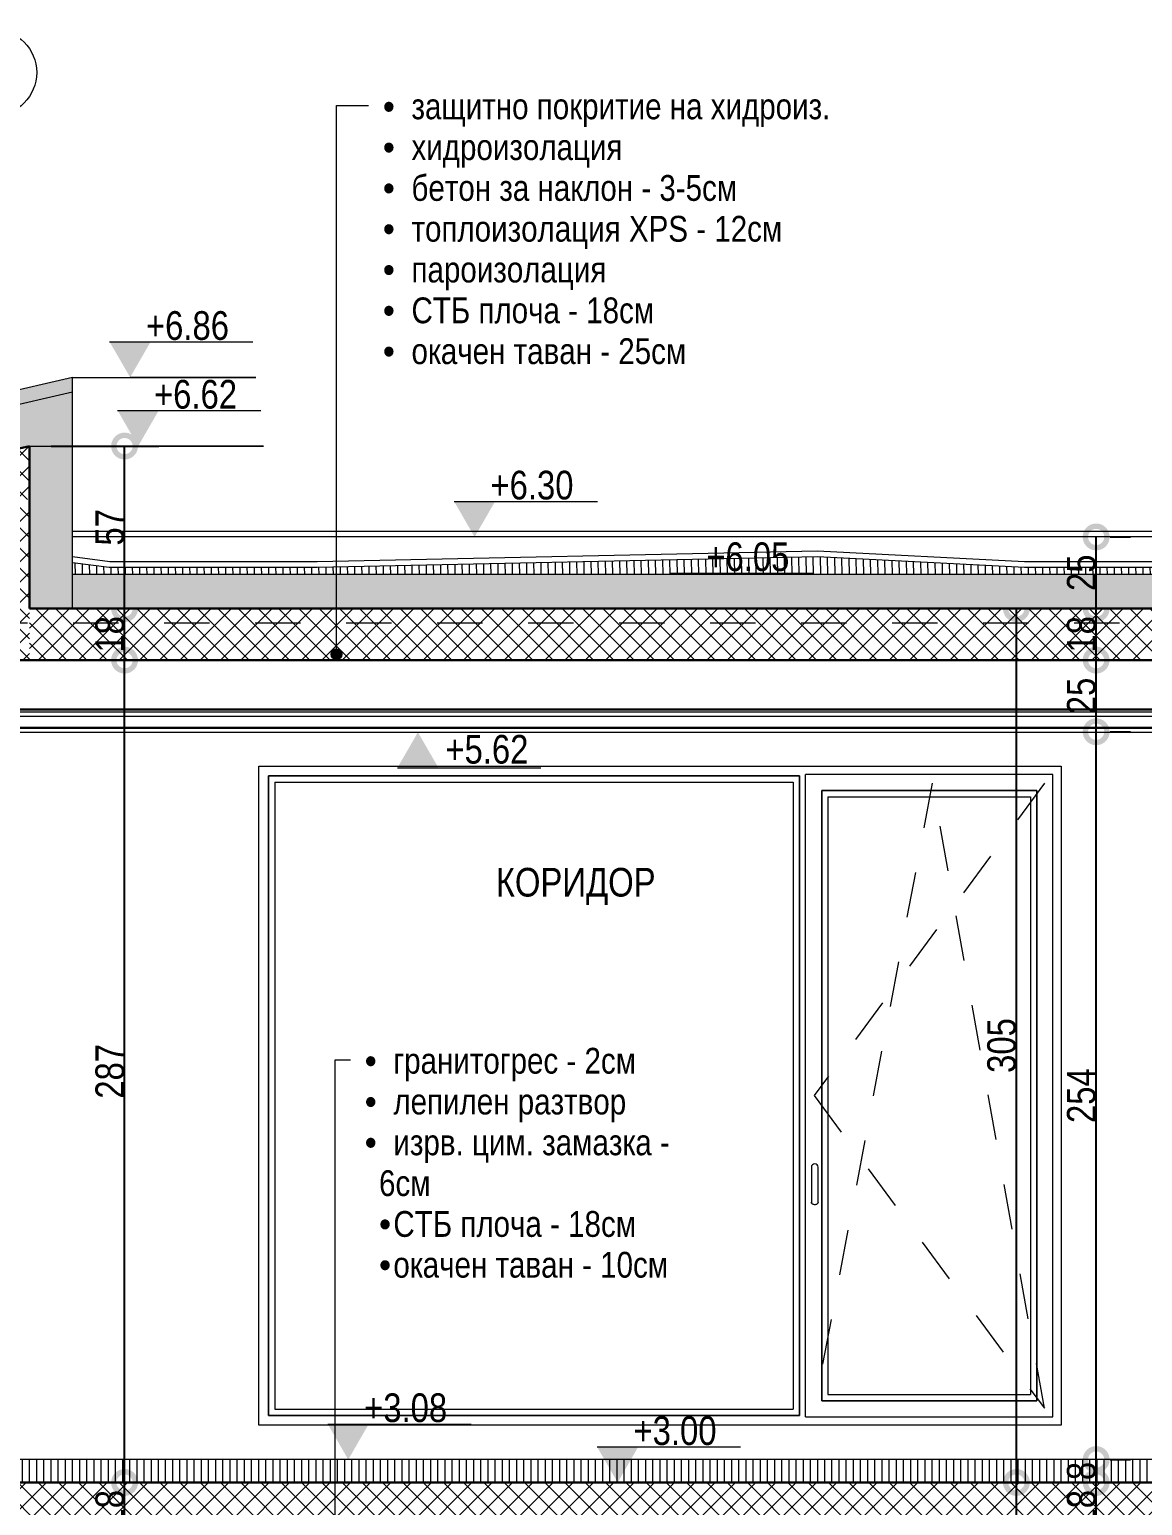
# Model space of a CAD drawing. Header units: centimetres. Extents: x 0 to 25250, y 0 to 2250.
# Drawn here: x 12844 to 13232, y 603 to 1118 of the extents above; entities that cross this region are included whole.
import ezdxf

# ---------------------------------------------------------------- set-up
doc = ezdxf.new("R2010")
doc.units = ezdxf.units.CM
doc.linetypes.add('17-View-1$0$Dash', pattern=[31.75, 15.875, -15.875])
doc.linetypes.add('21-View-2$0$Dash', pattern=[31.75, 15.875, -15.875])
for name, color, linetype, lineweight in [('A-ANNO-DIMS', 7, 'Continuous', 9), ('A-ANNO-NOTE', 7, 'Continuous', 9), ('A-AREA-IDEN', 7, 'Continuous', 9), ('A-DETL', 7, 'Continuous', 9), ('A-FLOR-FNSH', 7, 'Continuous', 9), ('A-FLOR-LEVL', 7, 'Continuous', 9), ('A-FLOR-PATT', 7, 'Continuous', 9), ('A-GLAZ', 7, 'Continuous', 5), ('A-GLAZ-HDLN', 7, '17-View-1$0$Dash', 5), ('A-ROOF', 7, 'Continuous', 9), ('A-ROOF-FNSH', 7, 'Continuous', 9), ('A-ROOF-PATT', 7, 'Continuous', 9), ('A-WALL', 7, 'Continuous', 9), ('A-WALL-PATT', 7, 'Continuous', 9), ('E-LITE-EQPM', 7, 'Continuous', 9), ('G-ANNO-DIMS', 7, 'Continuous', 9), ('G-ANNO-TEXT', 7, 'Continuous', 9), ('S-BEAM', 7, 'Continuous', 9), ('S-GRID-IDEN', 7, 'Continuous', 9)]:
    doc.layers.add(name, color=color, linetype=linetype, lineweight=lineweight)
doc.styles.add('21-View-2$0$Arial Narrow', font='ARIALN.TTF', dxfattribs={"height": 10})
doc.styles.add('21-View-2$0$Arial Narrow_1', font='ARIALN.TTF', dxfattribs={"height": 10})
doc.styles.add('21-View-2$0$Arial Narrow_2', font='ARIALN.TTF', dxfattribs={"height": 9})
doc.dimstyles.new('21-View-2$0$TEC_DIM', dxfattribs={"dimscale": 30.48, "dimtxt": 10.23431, "dimasz": 0.492126, "dimexe": 0.393701, "dimexo": 0.246063, "dimgap": 0, "dimtad": 1, "dimdec": 0, "dimzin": 0, "dimdsep": 46, "dimtxsty": '21-View-2$0$Arial Narrow', "dimblk1": '21-View-2$0$_DotSmall', "dimblk2": '21-View-2$0$_DotSmall', "dimsah": 1, "dimcen": 0.09, "dimazin": 0, "dimtfac": 1, "dimtdec": 4, "dimtix": 1, "dimtmove": 0, "dimatfit": 3, "dimfxl": 1, "dimtvp": 1, "dimtolj": 1, "dimtzin": 0, "dimarcsym": 2})
pattern_1 = [(45, (13116.8803, 645.128), (-3.535534, 3.535534), []), (135, (13116.8803, 645.128), (-3.535534, -3.535534), [])]

# ---------------------------------------------------------------- blocks, each defined once
blk = doc.blocks.new('DOUBLE - OK_F - 280x220-2419708-4-4')
at = {"layer": 'A-GLAZ'}
for p, q in [((-1255.74, 546.6), (-1255.74, 323.4)), ((-1070.44, 546.6), (-1255.74, 546.6)), ((-1255.74, 546.6), (-1070.44, 546.6)), ((-1255.74, 323.4), (-1255.74, 546.6)), ((-1070.44, 323.4), (-1070.44, 546.6)), ((-1070.44, 546.6), (-1070.44, 323.4)), ((-1068.34, 322.9), (-1068.34, 547.1)), ((-982.04, 547.1), (-1068.34, 547.1)), ((-982.04, 322.9), (-982.04, 547.1)), ((-1253.54, 544.4), (-1072.64, 544.4)), ((-1253.54, 544.4), (-1253.54, 325.6)), ((-1072.64, 544.4), (-1072.64, 325.6)), ((-1062.74, 541.5), (-1062.74, 328.5)), ((-987.64, 541.5), (-1062.74, 541.5)), ((-1062.74, 541.5), (-987.64, 541.5)), ((-1062.74, 328.5), (-1062.74, 541.5)), ((-987.64, 328.5), (-987.64, 541.5)), ((-987.64, 541.5), (-987.64, 328.5)), ((-1060.54, 539.3), (-989.84, 539.3)), ((-1060.54, 539.3), (-1060.54, 330.7)), ((-989.84, 539.3), (-989.84, 330.7)), ((-1066.34, 410), (-1066.34, 397.83)), ((-1063.94, 397.83), (-1063.94, 410)), ((-1060.54, 330.7), (-989.84, 330.7)), ((-1253.54, 325.6), (-1072.64, 325.6)), ((-1062.74, 328.5), (-987.64, 328.5)), ((-987.64, 328.5), (-1062.74, 328.5)), ((-1255.74, 323.4), (-1070.44, 323.4)), ((-1070.44, 323.4), (-1255.74, 323.4)), ((-1068.34, 322.9), (-982.04, 322.9))]:
    blk.add_line(p, q, dxfattribs=at)
at = {"layer": 'A-GLAZ', "flags": 128}
for points in [[(-1066.34, 397.83), (-1066.32, 397.68), (-1066.25, 397.53), (-1066.14, 397.39), (-1065.99, 397.27), (-1065.81, 397.18), (-1065.6, 397.1), (-1065.38, 397.06), (-1065.14, 397.04), (-1064.91, 397.06), (-1064.68, 397.1), (-1064.48, 397.18), (-1064.3, 397.27), (-1064.15, 397.39), (-1064.04, 397.53), (-1063.97, 397.68), (-1063.94, 397.83)], [(-1066.25, 397.53), (-1066.32, 397.68), (-1066.34, 397.83)], [(-1063.94, 397.83), (-1063.97, 397.68), (-1064.04, 397.53)]]:
    blk.add_lwpolyline(points, dxfattribs=at)
at = {"layer": 'A-GLAZ'}
blk.add_arc((-1065.14, 410), 1.2, 0, 180, dxfattribs=at)
at = {"layer": 'A-GLAZ-HDLN'}
for p, q in [((-1024.14, 544.1), (-1065.34, 325.9)), ((-985.04, 544.1), (-1065.34, 435)), ((-985.04, 325.9), (-1024.14, 544.1)), ((-1065.34, 435), (-985.04, 325.9))]:
    blk.add_line(p, q, dxfattribs=at)
blk = doc.blocks.new('Structural Framing 8 - Structural Framing 8-2370131-4-4')
at = {"layer": 'S-BEAM'}
h = blk.add_hatch(dxfattribs=at)
h.set_pattern_fill('FP2_17', color=256, style=0, pattern_type=2)
h.set_pattern_definition([(45, (-1066.009, 333.896), (-3.535534, 3.535534), []), (135, (-1066.009, 333.896), (-3.535534, -3.535534), [])])
h.paths.add_polyline_path([(-1339.14, 587), (-1339.14, 643.23), (-1364.14, 637.46), (-1364.14, 587)])
blk.add_line((-1339.14, 605), (-1339.14, 643.23), dxfattribs=at)
at = {"layer": 'S-BEAM', "lineweight": 30}
for p, q in [((-1364.14, 637.46), (-1364.14, 587)), ((-1364.14, 587), (-1339.14, 587))]:
    blk.add_line(p, q, dxfattribs=at)
blk = doc.blocks.new('Grid - TEC_GRID_CIRCLE-145857-4-4')
at = {"layer": 'S-GRID-IDEN'}
blk.add_circle((-696.64, 792.09), 15, dxfattribs=at)
blk = doc.blocks.new('Spot Elevations - ELEVATION_PROJECT-150941-4-4')
at = {"layer": 'A-ANNO-NOTE'}
blk.add_hatch(color=256, dxfattribs=at).paths.add_polyline_path([(-1311.2, 698.09), (-1296.89, 698.09), (-1304.04, 685.69)])
blk.add_line((-1311.2, 698.09), (-1261.2, 698.09), dxfattribs=at)
blk = doc.blocks.new('Spot Elevations - ELEVATION_PROJECT-V22-4-4')
at = {"layer": 'A-ANNO-NOTE'}
blk.add_hatch(color=256, dxfattribs=at).paths.add_polyline_path([(-460.85, 244.61), (-446.54, 244.61), (-453.7, 257)])
blk.add_line((-460.85, 244.61), (-410.85, 244.61), dxfattribs=at)
blk = doc.blocks.new('21-View-2$0$_DotSmall')
at = {"color": 0, "linetype": 'ByBlock', "const_width": 0.5}
blk.add_lwpolyline([(-0.0625, 0, 1), (0.0625, 0, 1)], format="xyb", close=True, dxfattribs=at)
blk = doc.blocks.new('*D3151')
at = {"layer": 'A-ANNO-DIMS', "color": 0, "lineweight": -2, "transparency": 16777216}
for p, q in [((13215.92, 593.23), (13215.92, 608.23)), ((13215.92, 583.23), (13215.92, 593.23)), ((13220.76, 593.23), (13227.92, 593.23)), ((13215.92, 583.23), (13215.92, 568.23)), ((13220.76, 583.23), (13227.92, 583.23))]:
    blk.add_line(p, q, dxfattribs=at)
at = {"layer": 'A-ANNO-DIMS', "color": 0, "lineweight": -2, "transparency": 16777216, "xscale": 15, "yscale": 15, "zscale": 15}
for p, rotation in [((13215.92, 593.23), 270), ((13215.92, 583.23), 90)]:
    blk.add_blockref('21-View-2$0$_DotSmall', p, dxfattribs=dict(at, rotation=rotation))
at = {"layer": 'A-ANNO-DIMS', "color": 0, "transparency": 16777216, "insert": (13210.81, 588.23), "char_height": 10, "width": 15.2053, "attachment_point": 5, "rotation": 90, "style": '21-View-2$0$Arial Narrow'}
blk.add_mtext('\\A1;10', dxfattribs=at)
blk = doc.blocks.new('*D3152')
at = {"layer": 'A-ANNO-DIMS', "color": 0, "lineweight": -2, "transparency": 16777216}
for p, q in [((13215.92, 593.23), (13215.92, 611.23)), ((13220.76, 611.23), (13227.92, 611.23)), ((13220.76, 593.23), (13227.92, 593.23))]:
    blk.add_line(p, q, dxfattribs=at)
at = {"layer": 'A-ANNO-DIMS', "color": 0, "lineweight": -2, "transparency": 16777216, "xscale": 15, "yscale": 15, "zscale": 15}
for p, rotation in [((13215.92, 611.23), 90), ((13215.92, 593.23), 270)]:
    blk.add_blockref('21-View-2$0$_DotSmall', p, dxfattribs=dict(at, rotation=rotation))
at = {"layer": 'A-ANNO-DIMS', "color": 0, "transparency": 16777216, "insert": (13210.81, 602.23), "char_height": 10, "width": 15.2053, "attachment_point": 5, "rotation": 90, "style": '21-View-2$0$Arial Narrow'}
blk.add_mtext('\\A1;18', dxfattribs=at)
blk = doc.blocks.new('*D3153')
at = {"layer": 'A-ANNO-DIMS', "color": 0, "lineweight": -2, "transparency": 16777216}
for p, q in [((13215.92, 611.23), (13215.92, 619.23)), ((13220.76, 619.23), (13227.92, 619.23)), ((13220.76, 611.23), (13227.92, 611.23))]:
    blk.add_line(p, q, dxfattribs=at)
at = {"layer": 'A-ANNO-DIMS', "color": 0, "lineweight": -2, "transparency": 16777216, "xscale": 15, "yscale": 15, "zscale": 15}
for p, rotation in [((13215.92, 619.23), 90), ((13215.92, 611.23), 270)]:
    blk.add_blockref('21-View-2$0$_DotSmall', p, dxfattribs=dict(at, rotation=rotation))
at = {"layer": 'A-ANNO-DIMS', "color": 0, "transparency": 16777216, "insert": (13210.81, 615.23), "char_height": 10, "width": 7.6026, "attachment_point": 5, "rotation": 90, "style": '21-View-2$0$Arial Narrow'}
blk.add_mtext('\\A1;8', dxfattribs=at)
blk = doc.blocks.new('*D3154')
at = {"layer": 'A-ANNO-DIMS', "color": 0, "lineweight": -2, "transparency": 16777216}
for p, q in [((13215.92, 619.23), (13215.92, 873.23)), ((13220.76, 873.23), (13227.92, 873.23)), ((13220.76, 619.23), (13227.92, 619.23))]:
    blk.add_line(p, q, dxfattribs=at)
at = {"layer": 'A-ANNO-DIMS', "color": 0, "lineweight": -2, "transparency": 16777216, "xscale": 15, "yscale": 15, "zscale": 15}
for p, rotation in [((13215.92, 873.23), 90), ((13215.92, 619.23), 270)]:
    blk.add_blockref('21-View-2$0$_DotSmall', p, dxfattribs=dict(at, rotation=rotation))
at = {"layer": 'A-ANNO-DIMS', "color": 0, "transparency": 16777216, "insert": (13210.81, 746.23), "char_height": 10, "width": 22.8079, "attachment_point": 5, "rotation": 90, "style": '21-View-2$0$Arial Narrow'}
blk.add_mtext('\\A1;254', dxfattribs=at)
blk = doc.blocks.new('*D3155')
at = {"layer": 'A-ANNO-DIMS', "color": 0, "lineweight": -2, "transparency": 16777216}
for p, q in [((13215.92, 873.23), (13215.92, 898.23)), ((13220.76, 898.23), (13227.92, 898.23)), ((13220.76, 873.23), (13227.92, 873.23))]:
    blk.add_line(p, q, dxfattribs=at)
at = {"layer": 'A-ANNO-DIMS', "color": 0, "lineweight": -2, "transparency": 16777216, "xscale": 15, "yscale": 15, "zscale": 15}
for p, rotation in [((13215.92, 898.23), 90), ((13215.92, 873.23), 270)]:
    blk.add_blockref('21-View-2$0$_DotSmall', p, dxfattribs=dict(at, rotation=rotation))
at = {"layer": 'A-ANNO-DIMS', "color": 0, "transparency": 16777216, "insert": (13210.81, 885.73), "char_height": 10, "width": 15.2053, "attachment_point": 5, "rotation": 90, "style": '21-View-2$0$Arial Narrow'}
blk.add_mtext('\\A1;25', dxfattribs=at)
blk = doc.blocks.new('*D3156')
at = {"layer": 'A-ANNO-DIMS', "color": 0, "lineweight": -2, "transparency": 16777216}
for p, q in [((13215.92, 898.23), (13215.92, 916.23)), ((13220.76, 916.23), (13227.92, 916.23)), ((13220.76, 898.23), (13227.92, 898.23))]:
    blk.add_line(p, q, dxfattribs=at)
at = {"layer": 'A-ANNO-DIMS', "color": 0, "lineweight": -2, "transparency": 16777216, "xscale": 15, "yscale": 15, "zscale": 15}
for p, rotation in [((13215.92, 916.23), 90), ((13215.92, 898.23), 270)]:
    blk.add_blockref('21-View-2$0$_DotSmall', p, dxfattribs=dict(at, rotation=rotation))
at = {"layer": 'A-ANNO-DIMS', "color": 0, "transparency": 16777216, "insert": (13210.81, 907.23), "char_height": 10, "width": 15.2053, "attachment_point": 5, "rotation": 90, "style": '21-View-2$0$Arial Narrow'}
blk.add_mtext('\\A1;18', dxfattribs=at)
blk = doc.blocks.new('*D3157')
at = {"layer": 'A-ANNO-DIMS', "color": 0, "lineweight": -2, "transparency": 16777216}
for p, q in [((13215.92, 916.23), (13215.92, 941.23)), ((13220.76, 941.23), (13227.92, 941.23)), ((13220.76, 916.23), (13227.92, 916.23))]:
    blk.add_line(p, q, dxfattribs=at)
at = {"layer": 'A-ANNO-DIMS', "color": 0, "lineweight": -2, "transparency": 16777216, "xscale": 15, "yscale": 15, "zscale": 15}
for p, rotation in [((13215.92, 941.23), 90), ((13215.92, 916.23), 270)]:
    blk.add_blockref('21-View-2$0$_DotSmall', p, dxfattribs=dict(at, rotation=rotation))
at = {"layer": 'A-ANNO-DIMS', "color": 0, "transparency": 16777216, "insert": (13210.81, 928.73), "char_height": 10, "width": 15.2053, "attachment_point": 5, "rotation": 90, "style": '21-View-2$0$Arial Narrow'}
blk.add_mtext('\\A1;25', dxfattribs=at)
blk = doc.blocks.new('*D3159')
at = {"layer": 'A-ANNO-DIMS', "color": 0, "lineweight": -2, "transparency": 16777216}
for p, q in [((13188.09, 311.23), (13188.09, 611.23)), ((13192.94, 611.23), (13200.09, 611.23)), ((13192.94, 311.23), (13200.09, 311.23))]:
    blk.add_line(p, q, dxfattribs=at)
at = {"layer": 'A-ANNO-DIMS', "color": 0, "lineweight": -2, "transparency": 16777216, "xscale": 15, "yscale": 15, "zscale": 15}
for p, rotation in [((13188.09, 611.23), 90), ((13188.09, 311.23), 270)]:
    blk.add_blockref('21-View-2$0$_DotSmall', p, dxfattribs=dict(at, rotation=rotation))
at = {"layer": 'A-ANNO-DIMS', "color": 0, "transparency": 16777216, "insert": (13182.99, 461.23), "char_height": 10, "width": 22.8079, "attachment_point": 5, "rotation": 90, "style": '21-View-2$0$Arial Narrow'}
blk.add_mtext('\\A1;300', dxfattribs=at)
blk = doc.blocks.new('*D3160')
at = {"layer": 'A-ANNO-DIMS', "color": 0, "lineweight": -2, "transparency": 16777216}
for p, q in [((13188.09, 611.23), (13188.09, 916.23)), ((13192.94, 916.23), (13200.09, 916.23)), ((13192.94, 611.23), (13200.09, 611.23))]:
    blk.add_line(p, q, dxfattribs=at)
at = {"layer": 'A-ANNO-DIMS', "color": 0, "lineweight": -2, "transparency": 16777216, "xscale": 15, "yscale": 15, "zscale": 15}
for p, rotation in [((13188.09, 916.23), 90), ((13188.09, 611.23), 270)]:
    blk.add_blockref('21-View-2$0$_DotSmall', p, dxfattribs=dict(at, rotation=rotation))
at = {"layer": 'A-ANNO-DIMS', "color": 0, "transparency": 16777216, "insert": (13182.99, 763.73), "char_height": 10, "width": 22.8079, "attachment_point": 5, "rotation": 90, "style": '21-View-2$0$Arial Narrow'}
blk.add_mtext('\\A1;305', dxfattribs=at)
blk = doc.blocks.new('*D3167')
at = {"layer": 'A-ANNO-DIMS', "color": 0, "lineweight": -2, "transparency": 16777216}
for p, q in [((12876.91, 593.23), (12876.91, 611.23)), ((12881.76, 611.23), (12888.91, 611.23)), ((12881.76, 593.23), (12888.91, 593.23))]:
    blk.add_line(p, q, dxfattribs=at)
at = {"layer": 'A-ANNO-DIMS', "color": 0, "lineweight": -2, "transparency": 16777216, "xscale": 15, "yscale": 15, "zscale": 15}
for p, rotation in [((12876.91, 611.23), 90), ((12876.91, 593.23), 270)]:
    blk.add_blockref('21-View-2$0$_DotSmall', p, dxfattribs=dict(at, rotation=rotation))
at = {"layer": 'A-ANNO-DIMS', "color": 0, "transparency": 16777216, "insert": (12871.81, 602.23), "char_height": 10, "width": 15.2053, "attachment_point": 5, "rotation": 90, "style": '21-View-2$0$Arial Narrow'}
blk.add_mtext('\\A1;18', dxfattribs=at)
blk = doc.blocks.new('*D3168')
at = {"layer": 'A-ANNO-DIMS', "color": 0, "lineweight": -2, "transparency": 16777216}
for p, q in [((12876.91, 611.23), (12876.91, 898.23)), ((12881.76, 898.23), (12888.91, 898.23)), ((12881.76, 611.23), (12888.91, 611.23))]:
    blk.add_line(p, q, dxfattribs=at)
at = {"layer": 'A-ANNO-DIMS', "color": 0, "lineweight": -2, "transparency": 16777216, "xscale": 15, "yscale": 15, "zscale": 15}
for p, rotation in [((12876.91, 898.23), 90), ((12876.91, 611.23), 270)]:
    blk.add_blockref('21-View-2$0$_DotSmall', p, dxfattribs=dict(at, rotation=rotation))
at = {"layer": 'A-ANNO-DIMS', "color": 0, "transparency": 16777216, "insert": (12871.81, 754.73), "char_height": 10, "width": 22.8079, "attachment_point": 5, "rotation": 90, "style": '21-View-2$0$Arial Narrow'}
blk.add_mtext('\\A1;287', dxfattribs=at)
blk = doc.blocks.new('*D3169')
at = {"layer": 'A-ANNO-DIMS', "color": 0, "lineweight": -2, "transparency": 16777216}
for p, q in [((12876.91, 898.23), (12876.91, 916.23)), ((12881.76, 916.23), (12888.91, 916.23)), ((12881.76, 898.23), (12888.91, 898.23))]:
    blk.add_line(p, q, dxfattribs=at)
at = {"layer": 'A-ANNO-DIMS', "color": 0, "lineweight": -2, "transparency": 16777216, "xscale": 15, "yscale": 15, "zscale": 15}
for p, rotation in [((12876.91, 916.23), 90), ((12876.91, 898.23), 270)]:
    blk.add_blockref('21-View-2$0$_DotSmall', p, dxfattribs=dict(at, rotation=rotation))
at = {"layer": 'A-ANNO-DIMS', "color": 0, "transparency": 16777216, "insert": (12871.81, 907.23), "char_height": 10, "width": 15.2053, "attachment_point": 5, "rotation": 90, "style": '21-View-2$0$Arial Narrow'}
blk.add_mtext('\\A1;18', dxfattribs=at)
blk = doc.blocks.new('*D3170')
at = {"layer": 'A-ANNO-DIMS', "color": 0, "lineweight": -2, "transparency": 16777216}
for p, q in [((12851.25, 972.94), (12888.91, 972.94)), ((12876.91, 916.23), (12876.91, 972.94)), ((12881.76, 916.23), (12888.91, 916.23))]:
    blk.add_line(p, q, dxfattribs=at)
at = {"layer": 'A-ANNO-DIMS', "color": 0, "lineweight": -2, "transparency": 16777216, "xscale": 15, "yscale": 15, "zscale": 15}
for p, rotation in [((12876.91, 972.94), 90), ((12876.91, 916.23), 270)]:
    blk.add_blockref('21-View-2$0$_DotSmall', p, dxfattribs=dict(at, rotation=rotation))
at = {"layer": 'A-ANNO-DIMS', "color": 0, "transparency": 16777216, "insert": (12871.83, 944.58), "char_height": 10, "width": 15.2053, "attachment_point": 5, "rotation": 90, "style": '21-View-2$0$Arial Narrow'}
blk.add_mtext('\\A1;57', dxfattribs=at)
blk = doc.blocks.new('TRACK LIGHT MAYTONI SYS G - TRACK LIGHT MAYTONI SYS-1679059-4-4')
at = {"layer": 'E-LITE-EQPM', "lineweight": 5}
for p, q in [((-813.68, 569.92), (-1504.64, 569.92)), ((-1504.64, 569.92), (-1504.64, 569.79)), ((-1504.64, 569.79), (-813.68, 569.79)), ((-1504.64, 569.79), (-1504.64, 569.56)), ((-813.59, 569.56), (-1504.64, 569.56)), ((-1504.64, 569.56), (-1504.64, 568.88)), ((-813.19, 568.88), (-1504.64, 568.88)), ((-1504.64, 568.88), (-1504.64, 567.38)), ((-812.59, 567.38), (-1504.64, 567.38)), ((-1504.64, 567.38), (-1504.64, 563.45)), ((-814.06, 569.79), (-814.06, 569.56)), ((-813.68, 569.92), (-813.68, 569.79)), ((-813.59, 569.56), (-813.59, 568.88)), ((-813.19, 568.88), (-813.19, 567.38)), ((-812.59, 567.38), (-812.59, 563.45)), ((-810.15, 563.45), (-1504.64, 563.45)), ((-1504.64, 563.45), (-1504.64, 563.25)), ((-1504.64, 563.25), (-810.15, 563.25)), ((-1504.64, 563.25), (-1504.64, 561.83)), ((-1504.64, 561.83), (-812.59, 561.83)), ((-812.59, 563.25), (-812.59, 561.83)), ((-810.15, 563.45), (-810.15, 563.25))]:
    blk.add_line(p, q, dxfattribs=at)

msp = doc.modelspace()

# ---------------------------------------------------------------- hatches: boundary and pattern name
at = {"layer": 'A-FLOR-PATT'}
h = msp.add_hatch(dxfattribs=at)
h.set_pattern_fill('FP2_17', color=256, style=0, pattern_type=2)
h.set_pattern_definition(pattern_1)
h.paths.add_polyline_path([(13473.75, 898.23), (13473.75, 916.23), (12843.75, 916.23), (12843.75, 898.23), (13430.34, 898.23)])
at = {"layer": 'A-FLOR-PATT', "true_color": 0x787878}
h = msp.add_hatch(dxfattribs=at)
h.set_pattern_fill('FP2_15', color=8, style=0, pattern_type=2)
h.set_pattern_definition([(270, (13218.7463, 619.2322), (2.5, -9e-15), [])])
h.paths.add_polyline_path([(14006.75, 611.23), (14013.75, 611.23), (14013.75, 619.23), (12608.75, 619.23), (12608.75, 611.23), (13985.82, 611.23)])
at = {"layer": 'A-FLOR-PATT'}
h = msp.add_hatch(dxfattribs=at)
h.set_pattern_fill('FP2_17', color=256, style=0, pattern_type=2)
h.set_pattern_definition(pattern_1)
h.paths.add_polyline_path([(14015.05, 593.23), (14038.75, 593.23), (14038.75, 611.23), (12608.75, 611.23), (12608.75, 593.23), (14013.75, 593.23)])
at = {"layer": 'A-ROOF-PATT', "true_color": 0xc0c0c0}
msp.add_hatch(color=9, dxfattribs=at).paths.add_polyline_path([(12601.59, 932.43), (12858.75, 991.79), (12858.75, 996.93), (12600.47, 937.3)])
at = {"layer": 'A-ROOF-PATT', "true_color": 0xffff80}
msp.add_hatch(color=51, dxfattribs=at).paths.add_polyline_path([(12604.97, 917.81), (12858.75, 976.4), (12858.75, 991.79), (12601.59, 932.43), (12604.52, 919.76)])
at = {"layer": 'A-ROOF-PATT'}
h = msp.add_hatch(dxfattribs=at)
h.set_pattern_fill('FP2_17', color=256, style=0, pattern_type=2)
h.set_pattern_definition(pattern_1)
h.paths.add_polyline_path([(12609.02, 900.27), (12843.75, 954.46), (12843.75, 972.94), (12604.97, 917.81)])
at = {"layer": 'A-ROOF-PATT', "true_color": 0xc0c0c0}
h = msp.add_hatch(dxfattribs=at)
h.set_pattern_fill('FP2_11', color=9, style=0, pattern_type=2)
h.set_pattern_definition([(271.114, (13364.7463, 934.1122), (2.499527, 0.048604), [])])
h.paths.add_polyline_path([(13458.75, 928.23), (13458.75, 933.94), (13284.37, 930.55), (13190.92, 930.55), (13118.71, 934.23), (12944.08, 930.55), (12871.59, 930.55), (12858.75, 932.24), (12858.75, 928.23), (13430.34, 928.23)])
at = {"layer": 'A-ROOF-PATT', "lineweight": 5, "true_color": 0xffff80}
msp.add_hatch(color=51, dxfattribs=at).paths.add_polyline_path([(13473.75, 916.23), (13473.75, 928.23), (12858.75, 928.23), (12858.75, 916.23), (13430.34, 916.23)])
at = {"layer": 'A-WALL-PATT', "true_color": 0xffff80}
msp.add_hatch(color=51, dxfattribs=at).paths.add_polyline_path([(12845.63, 916.23), (12858.75, 916.23), (12858.75, 976.4), (12843.75, 972.94), (12843.75, 916.23)])
at = {"layer": 'G-ANNO-TEXT'}
h = msp.add_hatch(color=256, dxfattribs=at)
edge = h.paths.add_edge_path()
edge.add_arc((12950.85, 900.29), 1.88, 0, 360)

# ---------------------------------------------------------------- linework, layer by layer
at = {"layer": 'A-DETL', "color": 7, "lineweight": 30}
msp.add_line((12843.75, 954.46), (12843.75, 916.23), dxfattribs=at)
at = {"layer": 'A-FLOR-FNSH', "lineweight": 30}
for p, q in [((13473.75, 916.23), (12843.75, 916.23)), ((12843.75, 898.23), (13473.75, 898.23)), ((14038.75, 611.23), (12608.75, 611.23))]:
    msp.add_line(p, q, dxfattribs=at)
at = {"layer": 'A-FLOR-FNSH'}
msp.add_line((13966.75, 619.23), (12608.75, 619.23), dxfattribs=at)
at = {"layer": 'A-FLOR-LEVL', "linetype": '21-View-2$0$Dash'}
for p, q in [((12319.19, 911.23), (14133.43, 911.23)), ((12319.19, 611.23), (14133.43, 611.23))]:
    msp.add_line(p, q, dxfattribs=at)
at = {"layer": 'A-ROOF'}
for p, q in [((12858.75, 991.79), (12468.75, 901.76)), ((12858.75, 976.4), (12858.75, 991.79)), ((13118.71, 934.23), (12944.08, 930.55)), ((13190.92, 930.55), (13118.71, 934.23)), ((12871.59, 930.55), (12858.75, 932.24)), ((12858.75, 928.23), (13458.75, 928.23)), ((12944.08, 930.55), (12871.59, 930.55)), ((13284.37, 930.55), (13190.92, 930.55))]:
    msp.add_line(p, q, dxfattribs=at)
at = {"layer": 'A-ROOF', "lineweight": 30}
for p, q in [((12843.75, 972.94), (12604.97, 917.81)), ((12843.75, 954.46), (12843.75, 972.94))]:
    msp.add_line(p, q, dxfattribs=at)
at = {"layer": 'A-ROOF-FNSH'}
for p, q in [((12858.75, 996.93), (12600.47, 937.3)), ((12858.75, 991.79), (12858.75, 996.93)), ((12871.72, 932.55), (12858.75, 934.26)), ((12944.07, 932.55), (12871.72, 932.55)), ((13118.74, 936.23), (12944.07, 932.55)), ((13190.96, 932.55), (13118.74, 936.23)), ((13284.37, 932.55), (13190.96, 932.55))]:
    msp.add_line(p, q, dxfattribs=at)
at = {"layer": 'A-WALL'}
for p, q in [((12858.75, 916.23), (12858.75, 976.4)), ((12858.75, 943.23), (13458.75, 943.23)), ((13458.75, 941.23), (12858.75, 941.23)), ((12923.75, 631.23), (12923.75, 861.23)), ((12923.75, 861.23), (13203.75, 861.23)), ((13203.75, 861.23), (13203.75, 631.23)), ((13203.75, 631.23), (12923.75, 631.23))]:
    msp.add_line(p, q, dxfattribs=at)
at = {"layer": 'G-ANNO-DIMS'}
for p, q in [((12858.75, 996.93), (12922.74, 996.93)), ((12922.74, 996.93), (12878.84, 996.93)), ((12843.75, 972.94), (12925.37, 972.94)), ((12925.37, 972.94), (12881.65, 972.94))]:
    msp.add_line(p, q, dxfattribs=at)
at = {"layer": 'G-ANNO-TEXT'}
for p, q in [((12950.85, 1091.86), (12962.02, 1091.86)), ((12950.85, 900.29), (12950.85, 1091.86)), ((12950.41, 758.76), (12955.7, 758.76)), ((12950.41, 597.98), (12950.41, 758.76))]:
    msp.add_line(p, q, dxfattribs=at)
msp.add_circle((12950.85, 900.29), 1.88, dxfattribs=at)

# ---------------------------------------------------------------- block references
at = {"layer": 'A-ANNO-NOTE'}
msp.add_blockref('Spot Elevations - ELEVATION_PROJECT-150941-4-4', (14182.89, 311.23), dxfattribs=at)
at = {"layer": 'A-GLAZ'}
msp.add_blockref('DOUBLE - OK_F - 280x220-2419708-4-4', (14182.89, 311.23), dxfattribs=at)
at = {"layer": 'E-LITE-EQPM', "lineweight": 5}
msp.add_blockref('TRACK LIGHT MAYTONI SYS G - TRACK LIGHT MAYTONI SYS-1679059-4-4', (14182.89, 311.23), dxfattribs=at)
at = {"layer": 'G-ANNO-DIMS'}
for name, p in [('Spot Elevations - ELEVATION_PROJECT-150941-4-4', (14185.7, 287.24)), ('Spot Elevations - ELEVATION_PROJECT-150941-4-4', (14303.09, 255.54)), ('Spot Elevations - ELEVATION_PROJECT-150941-4-4', (14378.42, 230.54)), ('Spot Elevations - ELEVATION_PROJECT-V22-4-4', (13432.97, 616.06)), ('Spot Elevations - ELEVATION_PROJECT-150941-4-4', (14259, -66.46)), ('Spot Elevations - ELEVATION_PROJECT-150941-4-4', (14353, -74.46))]:
    msp.add_blockref(name, p, dxfattribs=at)
at = {"layer": 'S-BEAM'}
msp.add_blockref('Structural Framing 8 - Structural Framing 8-2370131-4-4', (14182.89, 311.23), dxfattribs=at)
at = {"layer": 'S-GRID-IDEN'}
msp.add_blockref('Grid - TEC_GRID_CIRCLE-145857-4-4', (13527.89, 311.23), dxfattribs=at)

# ---------------------------------------------------------------- texts
at = {"layer": 'A-AREA-IDEN', "insert": (13034.32, 812.82), "char_height": 10, "width": 57.25, "attachment_point": 8, "line_spacing_factor": 0.949189, "style": '21-View-2$0$Arial Narrow_1'}
msp.add_mtext('\\pt63.5,127,190.5,254,317.5,381,444.5,508,571.5,635,698.5,762,825.5,889,952.5,1016,1079.5,1143,1206.5,1270,1333.5,1397,1460.5,1524,1587.5,1651,1714.5,1778,1841.5,1905,1968.5,2032;{\\fArial Narrow|b0|i0|c204|p34;КОРИДОР}', dxfattribs=at)
at = {"layer": 'G-ANNO-DIMS', "char_height": 10, "width": 34.7536, "attachment_point": 1, "line_spacing_factor": 0.974696, "style": '21-View-2$0$Arial Narrow'}
for s, insert in [('+6.86', (12884.36, 1020.01)), ('+6.62', (12887.17, 996.02)), ('+6.30', (13004.56, 964.32)), ('+6.05', (13079.89, 939.32)), ('+5.62', (12988.84, 872.12)), ('+3.08', (12960.48, 642.32)), ('+3.00', (13054.48, 634.32))]:
    msp.add_mtext(s, dxfattribs=dict(at, insert=insert))
at = {"layer": 'G-ANNO-TEXT', "char_height": 9, "attachment_point": 1, "line_spacing_factor": 0.949189, "style": '21-View-2$0$Arial Narrow_2'}
for s, insert, width in [('\\pi-5.00004,l5.00004,t9.99999,15.00003,19.99998,25.00002,29.99997,35.00001,39.99996,45,50.00004,54.99999,60.00003,64.99998,70.00002,74.99997,80.00001,84.99996,90,95.00004,99.99999,105.00003,109.99998,115.00002,119.99997,125.00001,129.99996,135,140.00004,144.99999,150.00003,154.99998,160.00002;{\\fSymbol|b0|i0|c2|p18;·^I\\fArial Narrow|b0|i0|c204|p34;защитно покритие на хидроиз}.\\P{\\fSymbol|b0|i0|c2|p18;·^I\\fArial Narrow|b0|i0|c204|p34;хидроизолация \\P\\fSymbol|b0|i0|c2|p18;·^I\\fArial Narrow|b0|i0|c204|p34;бетон за наклон }- 3-5{\\fArial Narrow|b0|i0|c204|p34;см\\P\\fSymbol|b0|i0|c2|p18;·^I\\fArial Narrow|b0|i0|c204|p34;топлоизолация }XPS - 12{\\fArial Narrow|b0|i0|c204|p34;см\\P\\fSymbol|b0|i0|c2|p18;·^I\\fArial Narrow|b0|i0|c204|p34;пароизолация\\P\\fSymbol|b0|i0|c2|p18;·^I\\fArial Narrow|b0|i0|c204|p34;СТБ плоча }- 18{\\fArial Narrow|b0|i0|c204|p34;см\\P\\fSymbol|b0|i0|c2|p18;·^I\\fArial Narrow|b0|i0|c204|p34;окачен таван }- 25{\\fArial Narrow|b0|i0|c204|p34;см}', (12967.02, 1096.01), 216.6), ('\\pi-5.00004,l5.00004,t9.99999,15.00003,19.99998,25.00002,29.99997,35.00001,39.99996,45,50.00004,54.99999,60.00003,64.99998,70.00002,74.99997,80.00001,84.99996,90,95.00004,99.99999,105.00003,109.99998,115.00002,119.99997,125.00001,129.99996,135,140.00004,144.99999,150.00003,154.99998,160.00002;{\\fSymbol|b0|i0|c2|p18;·^I\\fArial Narrow|b0|i0|c204|p34;гранитогрес }- 2{\\fArial Narrow|b0|i0|c204|p34;см\\P\\fSymbol|b0|i0|c2|p18;·^I\\fArial Narrow|b0|i0|c204|p34;лепилен разтвор \\P\\fSymbol|b0|i0|c2|p18;·^I\\fArial Narrow|b0|i0|c204|p34;изрв}. {\\fArial Narrow|b0|i0|c204|p34;цим}. {\\fArial Narrow|b0|i0|c204|p34;замазка }- \\P\\pi0,t5.00004,9.99999,15.00003,19.99998,25.00002,29.99997,35.00001,39.99996,45,50.00004,54.99999,60.00003,64.99998,70.00002,74.99997,80.00001,84.99996,90,95.00004,99.99999,105.00003,109.99998,115.00002,119.99997,125.00001,129.99996,135,140.00004,144.99999,150.00003,154.99998,160.00002;6{\\fArial Narrow|b0|i0|c204|p34;см \\P\\pi-5.00004,t9.99999,15.00003,19.99998,25.00002,29.99997,35.00001,39.99996,45,50.00004,54.99999,60.00003,64.99998,70.00002,74.99997,80.00001,84.99996,90,95.00004,99.99999,105.00003,109.99998,115.00002,119.99997,125.00001,129.99996,135,140.00004,144.99999,150.00003,154.99998,160.00002;\\fSymbol|b0|i0|c2|p18;·^I\\fArial Narrow|b0|i0|c204|p34;СТБ плоча }- 18{\\fArial Narrow|b0|i0|c204|p34;см\\P\\fSymbol|b0|i0|c2|p18;·^I\\fArial Narrow|b0|i0|c204|p34;окачен таван }- 10{\\fArial Narrow|b0|i0|c204|p34;см}', (12960.7, 762.92), 123.927)]:
    msp.add_mtext(s, dxfattribs=dict(at, insert=insert, width=width))

# ---------------------------------------------------------------- dimensions: what is measured, and where the dimension line sits
at = {"layer": 'A-ANNO-DIMS'}
for base, p1, p2, override, picture, middle in [((12876.91, 972.94), (12874.26, 916.23), (12843.75, 972.94), {"dimpost": '<>', "dimfxl": 64.393716}, '*D3170', (12871.83, 944.58)), ((13215.92, 941.23), (13213.26, 916.23), (13213.26, 941.23), {"dimpost": '<>', "dimfxl": 25}, '*D3157', (13210.81, 928.73)), ((12876.91, 916.23), (12874.26, 898.23), (12874.26, 916.23), {"dimpost": '<>', "dimfxl": 18}, '*D3169', (12871.81, 907.23)), ((13188.09, 916.23), (13185.44, 611.23), (13185.44, 916.23), {"dimpost": '<>', "dimfxl": 305}, '*D3160', (13182.99, 763.73)), ((13215.92, 916.23), (13213.26, 898.23), (13213.26, 916.23), {"dimpost": '<>', "dimfxl": 18}, '*D3156', (13210.81, 907.23)), ((12876.91, 898.23), (12874.26, 611.23), (12874.26, 898.23), {"dimpost": '<>', "dimfxl": 287}, '*D3168', (12871.81, 754.73)), ((13215.92, 898.23), (13213.26, 873.23), (13213.26, 898.23), {"dimpost": '<>', "dimfxl": 25}, '*D3155', (13210.81, 885.73)), ((13215.92, 873.23), (13213.26, 619.23), (13213.26, 873.23), {"dimpost": '<>', "dimfxl": 254}, '*D3154', (13210.81, 746.23)), ((13215.92, 619.23), (13213.26, 611.23), (13213.26, 619.23), {"dimpost": '<>', "dimfxl": 8}, '*D3153', (13210.81, 615.23)), ((12876.91, 611.23), (12874.26, 593.23), (12874.26, 611.23), {"dimpost": '<>', "dimfxl": 18}, '*D3167', (12871.81, 602.23)), ((13188.09, 611.23), (13185.44, 311.23), (13185.44, 611.23), {"dimpost": '<>', "dimfxl": 300}, '*D3159', (13182.99, 461.23)), ((13215.92, 611.23), (13213.26, 593.23), (13213.26, 611.23), {"dimpost": '<>', "dimfxl": 18}, '*D3152', (13210.81, 602.23)), ((13215.92, 593.23), (13213.26, 583.23), (13213.26, 593.23), {"dimpost": '<>', "dimfxl": 10}, '*D3151', (13210.81, 588.23))]:
    dim = msp.add_linear_dim(base=base, p1=p1, p2=p2, angle=90, dimstyle='21-View-2$0$TEC_DIM', override=override, dxfattribs=at)
    dim.commit()
    dim.dimension.update_dxf_attribs({"geometry": picture, "text_midpoint": middle})

doc.saveas('drawing.dxf')
